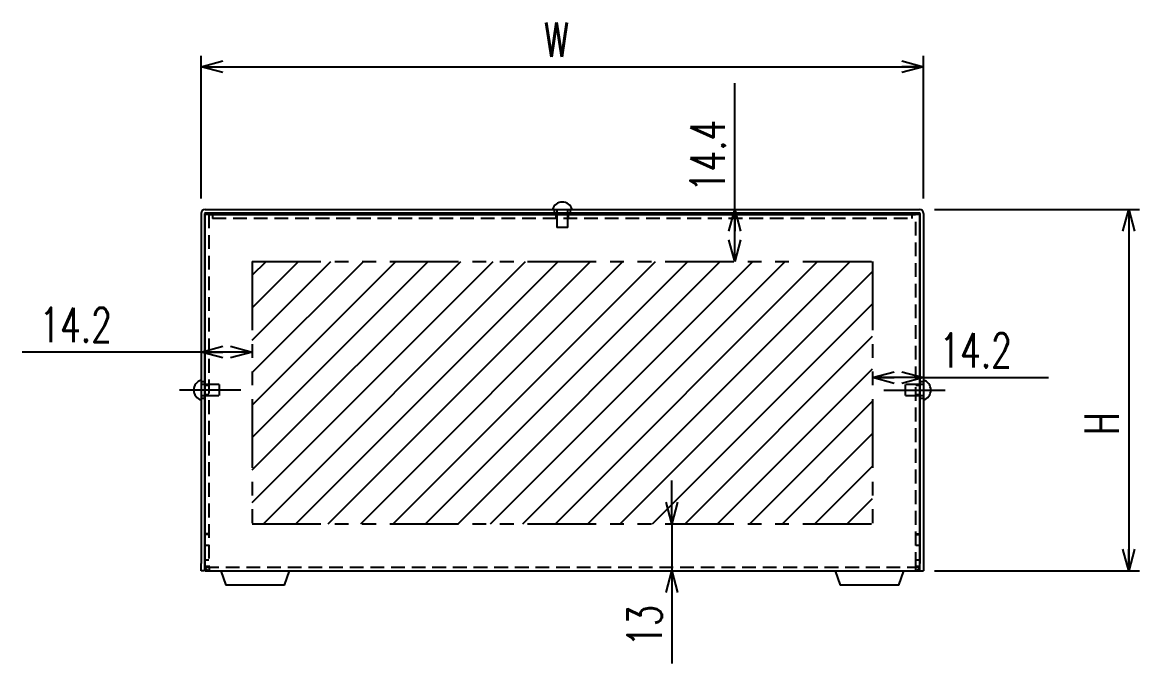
# Model space of a CAD drawing. Extents: x 95 to 340, y 40 to 279.
# Drawn here: x 94.6 to 197.7, y 130.9 to 190 of the extents above; entities that cross this region are included whole.
import ezdxf

# ---------------------------------------------------------------- set-up
doc = ezdxf.new("R2010")
doc.units = 0
for name, pattern in [('CENTERX2', [20.32, 12.7, -2.54, 2.54, -2.54]), ('HIDDEN', [1.905, 1.27, -0.635]), ('PHANTOM', [12.7, 6.35, -1.27, 1.27, -1.27, 1.27, -1.27])]:
    doc.linetypes.add(name, pattern=pattern)
doc.layers.get('0').update_dxf_attribs({"linetype": 'CONTINUOUS'})
doc.layers.add('記入事項', color=7, linetype='CONTINUOUS')
doc.styles.add('SLDTEXTSTYLE0', font='TXT', dxfattribs={"width": 0.7, "bigfont": 'bigfont'})
doc.dimstyles.get("Standard").update_dxf_attribs({"dimtxt": 2.5, "dimasz": 2.5, "dimexe": 1.25, "dimexo": 0.625, "dimtad": 1, "dimcen": 2.5, "dimazin": 3, "dimtfac": 1, "dimtmove": 0, "dimatfit": 3})

# ---------------------------------------------------------------- blocks, each defined once
blk = doc.blocks.new('*X21')
at = {"color": 0}
for p, q in [((115.81, 145.74), (138.04, 167.98)), ((115.81, 148.74), (135.05, 167.98)), ((115.81, 151.73), (132.06, 167.98)), ((115.81, 154.72), (129.06, 167.98)), ((115.81, 157.72), (126.07, 167.98)), ((115.81, 160.71), (123.08, 167.98)), ((115.81, 163.7), (120.08, 167.98)), ((115.81, 166.7), (117.09, 167.98)), ((116.84, 143.78), (141.04, 167.98)), ((119.83, 143.78), (144.03, 167.98)), ((122.82, 143.78), (147.02, 167.98)), ((125.82, 143.78), (150.02, 167.98)), ((128.81, 143.78), (153.01, 167.98)), ((131.8, 143.78), (156, 167.98)), ((134.8, 143.78), (159, 167.98)), ((137.79, 143.78), (161.99, 167.98)), ((140.78, 143.78), (164.98, 167.98)), ((143.78, 143.78), (167.98, 167.98)), ((146.77, 143.78), (170.97, 167.98)), ((149.76, 143.78), (173.04, 167.05)), ((152.76, 143.78), (173.04, 164.06)), ((155.75, 143.78), (173.04, 161.07)), ((158.75, 143.78), (173.04, 158.07)), ((161.74, 143.78), (173.04, 155.08)), ((164.73, 143.78), (173.04, 152.09)), ((167.73, 143.78), (173.04, 149.09)), ((170.72, 143.78), (173.04, 146.1))]:
    blk.add_line(p, q, dxfattribs=at)
blk = doc.blocks.new('_OPEN30')
at = {"color": 0, "linetype": 'BYBLOCK'}
for p, q in [((-1, 0.267949), (0, 0)), ((0, 0), (-1, -0.267949)), ((0, 0), (-1, 0))]:
    blk.add_line(p, q, dxfattribs=at)
blk = doc.blocks.new('*U22')
at = {"layer": '記入事項', "style": 'SLDTEXTSTYLE0', "width": 0.7}
blk.add_text('14.4', height=3.175, rotation=90, dxfattribs=at).set_placement((159.42, 174.37))
blk = doc.blocks.new('*D2')
at = {"layer": '記入事項'}
for p, q in [((160.33, 172.78), (160.33, 184.43)), ((160.33, 167.98), (160.33, 172.78))]:
    blk.add_line(p, q, dxfattribs=at)
blk.add_blockref('*U22', (0, 0))
at = {"layer": '記入事項', "xscale": 2, "yscale": 2}
for p, rotation in [((160.33, 172.78, 0.03), 90), ((160.33, 167.98, 0.03), 270)]:
    blk.add_blockref('_OPEN30', p, dxfattribs=dict(at, rotation=rotation))
blk = doc.blocks.new('*U23')
at = {"layer": '記入事項', "style": 'SLDTEXTSTYLE0', "width": 0.7}
blk.add_text('14.2', height=3.175, dxfattribs=at).set_placement((179.23, 158.18))
blk = doc.blocks.new('*D3')
at = {"layer": '記入事項'}
for q in [(173.04, 157.26), (189.28, 157.26)]:
    blk.add_line((177.76, 157.26), q, dxfattribs=at)
blk.add_blockref('*U23', (0, 0))
at = {"layer": '記入事項', "xscale": 2, "yscale": 2, "rotation": 180}
blk.add_blockref('_OPEN30', (173.04, 157.26, 0.03), dxfattribs=at)
at = {"layer": '記入事項', "xscale": 2, "yscale": 2}
blk.add_blockref('_OPEN30', (177.76, 157.26, 0.03), dxfattribs=at)
blk = doc.blocks.new('*U24')
at = {"layer": '記入事項', "style": 'SLDTEXTSTYLE0', "width": 0.7}
blk.add_text('14.2', height=3.175, dxfattribs=at).set_placement((96.19, 160.53))
blk = doc.blocks.new('*D4')
at = {"layer": '記入事項'}
for p, q in [((111.09, 159.61), (94.6, 159.61)), ((115.81, 159.61), (111.09, 159.61))]:
    blk.add_line(p, q, dxfattribs=at)
blk.add_blockref('*U24', (0, 0))
at = {"layer": '記入事項', "xscale": 2, "yscale": 2, "rotation": 180}
blk.add_blockref('_OPEN30', (111.09, 159.61, 0.03), dxfattribs=at)
at = {"layer": '記入事項', "xscale": 2, "yscale": 2}
blk.add_blockref('_OPEN30', (115.81, 159.61, 0.03), dxfattribs=at)
blk = doc.blocks.new('*U25')
at = {"layer": '記入事項', "style": 'SLDTEXTSTYLE0', "width": 0.7}
blk.add_text('13', height=3.175, rotation=90, dxfattribs=at).set_placement((153.61, 132.46))
blk = doc.blocks.new('*D5')
at = {"layer": '記入事項'}
for p, q in [((154.53, 143.78), (154.53, 147.78)), ((154.53, 143.78), (154.53, 139.44)), ((154.53, 139.44), (154.53, 130.88))]:
    blk.add_line(p, q, dxfattribs=at)
blk.add_blockref('*U25', (0, 0))
at = {"layer": '記入事項', "xscale": 2, "yscale": 2}
for p, rotation in [((154.53, 143.78, 0.03), 270), ((154.53, 139.44, 0.03), 90)]:
    blk.add_blockref('_OPEN30', p, dxfattribs=dict(at, rotation=rotation))
blk = doc.blocks.new('*U26')
at = {"layer": '記入事項', "color": 7, "style": 'SLDTEXTSTYLE0', "width": 0.7}
blk.add_text('W', height=3.17, dxfattribs=at).set_placement((142.75, 186.85))
blk = doc.blocks.new('*D6')
at = {"layer": '記入事項', "color": 7}
for p, q in [((111.09, 173.78), (111.09, 186.93)), ((177.76, 173.78), (177.76, 186.93)), ((111.09, 185.93), (177.76, 185.93))]:
    blk.add_line(p, q, dxfattribs=at)
blk.add_blockref('*U26', (0, 0))
at = {"layer": '記入事項', "color": 7, "xscale": 2, "yscale": 2, "rotation": 180}
blk.add_blockref('_OPEN30', (111.09, 185.93, 0.13), dxfattribs=at)
at = {"layer": '記入事項', "color": 7, "xscale": 2, "yscale": 2}
blk.add_blockref('_OPEN30', (177.76, 185.93, 0.13), dxfattribs=at)
blk = doc.blocks.new('*U27')
at = {"layer": '記入事項', "color": 7, "style": 'SLDTEXTSTYLE0', "width": 0.7}
blk.add_text('H', height=3.17, rotation=90, dxfattribs=at).set_placement((195.77, 151.97))
blk = doc.blocks.new('*D7')
at = {"layer": '記入事項', "color": 7}
for p, q in [((178.76, 172.78), (197.69, 172.78)), ((196.69, 172.78), (196.69, 139.44)), ((178.76, 139.44), (197.69, 139.44))]:
    blk.add_line(p, q, dxfattribs=at)
blk.add_blockref('*U27', (0, 0))
at = {"layer": '記入事項', "color": 7, "xscale": 2, "yscale": 2}
for p, rotation in [((196.69, 172.78, 0.13), 90), ((196.69, 139.44, 0.13), 270)]:
    blk.add_blockref('_OPEN30', p, dxfattribs=dict(at, rotation=rotation))

msp = doc.modelspace()

# ---------------------------------------------------------------- linework, layer by layer
at = {"color": 7, "linetype": 'CONTINUOUS'}
for p, q in [((111.091, 172.411), (111.091, 140.111)), ((111.425, 172.411), (111.425, 140.111)), ((111.458, 172.778), (177.391, 172.778)), ((111.458, 172.445), (177.391, 172.445)), ((111.475, 139.882), (111.475, 172.311)), ((111.841, 172.311), (111.475, 172.311)), ((111.841, 172.311), (112.141, 172.311)), ((112.141, 172.311), (112.141, 171.945)), ((112.141, 172.311), (176.708, 172.311)), ((143.925, 172.445), (143.925, 172.311)), ((144.925, 172.311), (144.925, 172.445)), ((176.708, 171.945), (176.708, 172.311)), ((176.708, 172.311), (177.008, 172.311)), ((177.375, 172.311), (177.008, 172.311)), ((177.375, 172.311), (177.375, 139.882)), ((177.425, 172.411), (177.425, 140.111)), ((177.758, 172.411), (177.758, 140.111)), ((111.475, 156.611), (111.425, 156.611)), ((177.425, 156.611), (177.375, 156.611)), ((111.425, 155.611), (111.475, 155.611)), ((177.375, 155.611), (177.425, 155.611)), ((111.091, 139.445), (111.091, 140.111)), ((111.425, 139.445), (111.091, 139.445)), ((111.425, 140.111), (111.425, 139.445)), ((111.475, 139.849), (111.475, 139.882)), ((111.475, 139.849), (111.475, 139.811)), ((111.741, 139.849), (111.475, 139.849)), ((111.475, 139.811), (111.475, 139.445)), ((111.475, 139.445), (177.375, 139.445)), ((111.841, 139.849), (111.741, 139.849)), ((112.925, 139.445), (113.384, 138.111)), ((118.799, 138.111), (119.258, 139.445)), ((169.591, 139.445), (170.05, 138.111)), ((175.466, 138.111), (175.925, 139.445)), ((177.008, 139.849), (177.108, 139.849)), ((177.108, 139.849), (177.375, 139.849)), ((177.375, 139.849), (177.375, 139.882)), ((177.375, 139.849), (177.375, 139.811)), ((177.375, 139.445), (177.375, 139.811)), ((177.425, 139.445), (177.425, 140.111)), ((177.425, 139.445), (177.758, 139.445)), ((177.758, 140.111), (177.758, 139.445)), ((118.799, 138.111), (113.384, 138.111)), ((175.466, 138.111), (170.05, 138.111))]:
    msp.add_line(p, q, dxfattribs=at)
at = {"color": 7, "linetype": 'HIDDEN'}
for p, q in [((111.808, 172.311), (111.808, 139.882)), ((143.675, 172.778), (143.675, 172.445)), ((143.841, 172.311), (143.841, 171.978)), ((143.925, 172.778), (143.925, 172.445)), ((143.925, 172.311), (143.925, 171.111)), ((144.925, 172.445), (144.925, 172.778)), ((144.925, 171.111), (144.925, 172.311)), ((145.008, 171.978), (145.008, 172.311)), ((145.175, 172.445), (145.175, 172.778)), ((177.041, 139.882), (177.041, 172.311)), ((112.141, 171.978), (176.708, 171.978)), ((144.925, 171.111), (143.925, 171.111)), ((111.425, 156.861), (111.091, 156.861)), ((177.758, 156.861), (177.425, 156.861)), ((111.425, 156.611), (111.091, 156.611)), ((112.758, 156.611), (111.475, 156.611)), ((111.808, 156.528), (111.475, 156.528)), ((111.475, 155.695), (111.808, 155.695)), ((112.758, 156.611), (112.758, 155.68)), ((112.758, 155.68), (112.758, 155.611)), ((176.091, 156.183), (176.091, 156.611)), ((177.375, 156.611), (176.091, 156.611)), ((176.091, 155.611), (176.091, 156.183)), ((177.375, 156.528), (177.041, 156.528)), ((177.041, 155.695), (177.375, 155.695)), ((177.758, 156.611), (177.425, 156.611)), ((111.091, 155.611), (111.425, 155.611)), ((111.091, 155.361), (111.425, 155.361)), ((111.475, 155.611), (112.758, 155.611)), ((176.091, 155.611), (177.375, 155.611)), ((177.425, 155.611), (177.758, 155.611)), ((177.425, 155.361), (177.758, 155.361)), ((111.808, 142.849), (111.475, 142.849)), ((111.808, 142.778), (111.475, 142.778)), ((177.041, 142.849), (177.375, 142.849)), ((177.041, 142.778), (177.375, 142.778)), ((111.808, 141.778), (111.475, 141.778)), ((177.375, 141.778), (177.041, 141.778)), ((111.475, 140.445), (111.808, 140.445)), ((177.041, 140.445), (177.375, 140.445)), ((111.475, 139.778), (177.375, 139.778)), ((111.808, 139.882), (111.808, 139.811)), ((111.841, 139.778), (111.841, 139.445)), ((177.008, 139.778), (177.008, 139.445)), ((177.041, 139.811), (177.041, 139.882))]:
    msp.add_line(p, q, dxfattribs=at)
at = {"color": 7}
for points in [[(111.475, 139.882, 0), (111.475, 139.882, 0), (111.475, 139.882, 0), (111.476, 139.882, 0), (111.476, 139.881, 0), (111.476, 139.881, 0), (111.476, 139.881, 0), (111.477, 139.881, 0), (111.477, 139.881, 0), (111.477, 139.881, 0), (111.478, 139.881, 0), (111.478, 139.88, 0), (111.478, 139.88, 0), (111.479, 139.88, 0), (111.479, 139.88, 0), (111.479, 139.88, 0), (111.48, 139.88, 0), (111.48, 139.879, 0), (111.48, 139.879, 0), (111.481, 139.879, 0), (111.481, 139.879, 0), (111.482, 139.879, 0), (111.482, 139.879, 0), (111.482, 139.879, 0), (111.483, 139.878, 0), (111.483, 139.878, 0), (111.484, 139.878, 0), (111.484, 139.878, 0), (111.484, 139.878, 0), (111.485, 139.878, 0), (111.485, 139.878, 0), (111.486, 139.877, 0), (111.486, 139.877, 0), (111.487, 139.877, 0), (111.487, 139.877, 0), (111.488, 139.877, 0), (111.488, 139.877, 0), (111.489, 139.876, 0), (111.49, 139.876, 0), (111.49, 139.876, 0), (111.491, 139.876, 0), (111.491, 139.876, 0), (111.492, 139.876, 0), (111.493, 139.876, 0), (111.493, 139.875, 0), (111.494, 139.875, 0), (111.495, 139.875, 0), (111.495, 139.875, 0), (111.496, 139.875, 0), (111.497, 139.875, 0), (111.498, 139.875, 0), (111.499, 139.874, 0), (111.499, 139.874, 0), (111.5, 139.874, 0), (111.501, 139.874, 0), (111.502, 139.874, 0), (111.503, 139.874, 0), (111.504, 139.873, 0), (111.505, 139.873, 0), (111.506, 139.873, 0), (111.507, 139.873, 0), (111.508, 139.873, 0), (111.509, 139.873, 0), (111.51, 139.873, 0), (111.511, 139.872, 0), (111.512, 139.872, 0), (111.513, 139.872, 0), (111.514, 139.872, 0), (111.515, 139.872, 0), (111.516, 139.872, 0), (111.518, 139.872, 0), (111.519, 139.871, 0), (111.52, 139.871, 0), (111.521, 139.871, 0), (111.523, 139.871, 0), (111.524, 139.871, 0), (111.525, 139.871, 0), (111.527, 139.87, 0), (111.528, 139.87, 0), (111.529, 139.87, 0), (111.531, 139.87, 0), (111.532, 139.87, 0), (111.533, 139.87, 0), (111.535, 139.87, 0), (111.536, 139.869, 0), (111.538, 139.869, 0), (111.539, 139.869, 0), (111.541, 139.869, 0), (111.542, 139.869, 0), (111.544, 139.869, 0), (111.545, 139.869, 0), (111.547, 139.868, 0), (111.549, 139.868, 0), (111.55, 139.868, 0), (111.552, 139.868, 0), (111.553, 139.868, 0), (111.555, 139.868, 0), (111.557, 139.868, 0), (111.558, 139.867, 0), (111.56, 139.867, 0), (111.562, 139.867, 0), (111.563, 139.867, 0), (111.565, 139.867, 0), (111.567, 139.867, 0), (111.569, 139.866, 0), (111.57, 139.866, 0), (111.572, 139.866, 0), (111.574, 139.866, 0), (111.576, 139.866, 0), (111.577, 139.866, 0), (111.579, 139.866, 0), (111.581, 139.865, 0), (111.583, 139.865, 0), (111.585, 139.865, 0), (111.587, 139.865, 0), (111.589, 139.865, 0), (111.591, 139.865, 0), (111.592, 139.865, 0), (111.594, 139.864, 0), (111.596, 139.864, 0), (111.598, 139.864, 0), (111.6, 139.864, 0), (111.602, 139.864, 0), (111.604, 139.864, 0), (111.606, 139.863, 0), (111.608, 139.863, 0), (111.61, 139.863, 0), (111.612, 139.863, 0), (111.614, 139.863, 0), (111.616, 139.863, 0), (111.618, 139.863, 0), (111.62, 139.862, 0), (111.622, 139.862, 0), (111.624, 139.862, 0), (111.626, 139.862, 0), (111.629, 139.862, 0), (111.631, 139.862, 0), (111.633, 139.862, 0), (111.635, 139.861, 0), (111.637, 139.861, 0), (111.639, 139.861, 0), (111.641, 139.861, 0), (111.644, 139.861, 0), (111.646, 139.861, 0), (111.648, 139.86, 0), (111.65, 139.86, 0), (111.652, 139.86, 0), (111.654, 139.86, 0), (111.657, 139.86, 0), (111.659, 139.86, 0), (111.661, 139.86, 0), (111.663, 139.859, 0), (111.666, 139.859, 0), (111.668, 139.859, 0), (111.67, 139.859, 0), (111.672, 139.859, 0), (111.675, 139.859, 0), (111.677, 139.859, 0), (111.679, 139.858, 0), (111.682, 139.858, 0), (111.684, 139.858, 0), (111.686, 139.858, 0), (111.689, 139.858, 0), (111.691, 139.858, 0), (111.693, 139.857, 0), (111.696, 139.857, 0), (111.698, 139.857, 0), (111.7, 139.857, 0), (111.703, 139.857, 0), (111.705, 139.857, 0), (111.708, 139.857, 0), (111.71, 139.856, 0), (111.712, 139.856, 0), (111.715, 139.856, 0), (111.717, 139.856, 0), (111.72, 139.856, 0), (111.722, 139.856, 0), (111.725, 139.856, 0), (111.727, 139.855, 0), (111.729, 139.855, 0), (111.732, 139.855, 0), (111.734, 139.855, 0), (111.737, 139.855, 0), (111.739, 139.855, 0), (111.742, 139.854, 0), (111.744, 139.854, 0), (111.747, 139.854, 0), (111.749, 139.854, 0), (111.752, 139.854, 0), (111.754, 139.854, 0), (111.757, 139.854, 0), (111.759, 139.853, 0), (111.762, 139.853, 0), (111.764, 139.853, 0), (111.767, 139.853, 0), (111.769, 139.853, 0), (111.772, 139.853, 0), (111.775, 139.853, 0), (111.777, 139.852, 0), (111.78, 139.852, 0), (111.782, 139.852, 0), (111.785, 139.852, 0), (111.787, 139.852, 0), (111.79, 139.852, 0), (111.792, 139.852, 0), (111.795, 139.851, 0), (111.798, 139.851, 0), (111.8, 139.851, 0), (111.803, 139.851, 0), (111.805, 139.851, 0), (111.808, 139.851, 0), (111.81, 139.85, 0), (111.813, 139.85, 0), (111.816, 139.85, 0), (111.818, 139.85, 0), (111.821, 139.85, 0), (111.823, 139.85, 0), (111.826, 139.85, 0), (111.828, 139.849, 0), (111.831, 139.849, 0), (111.834, 139.849, 0), (111.836, 139.849, 0), (111.839, 139.849, 0), (111.841, 139.849, 0)], [(111.841, 139.445, 0), (111.839, 139.445, 0), (111.836, 139.445, 0), (111.834, 139.446, 0), (111.831, 139.446, 0), (111.828, 139.446, 0), (111.826, 139.446, 0), (111.823, 139.447, 0), (111.821, 139.447, 0), (111.818, 139.447, 0), (111.816, 139.448, 0), (111.813, 139.448, 0), (111.81, 139.448, 0), (111.808, 139.449, 0), (111.805, 139.449, 0), (111.803, 139.449, 0), (111.8, 139.45, 0), (111.798, 139.45, 0), (111.795, 139.45, 0), (111.792, 139.451, 0), (111.79, 139.451, 0), (111.787, 139.451, 0), (111.785, 139.452, 0), (111.782, 139.452, 0), (111.78, 139.453, 0), (111.777, 139.453, 0), (111.775, 139.453, 0), (111.772, 139.454, 0), (111.769, 139.454, 0), (111.767, 139.455, 0), (111.764, 139.455, 0), (111.762, 139.456, 0), (111.759, 139.456, 0), (111.757, 139.457, 0), (111.754, 139.457, 0), (111.752, 139.458, 0), (111.749, 139.458, 0), (111.747, 139.459, 0), (111.744, 139.459, 0), (111.742, 139.46, 0), (111.739, 139.461, 0), (111.737, 139.461, 0), (111.734, 139.462, 0), (111.732, 139.463, 0), (111.729, 139.463, 0), (111.727, 139.464, 0), (111.725, 139.465, 0), (111.722, 139.465, 0), (111.72, 139.466, 0), (111.717, 139.467, 0), (111.715, 139.468, 0), (111.712, 139.468, 0), (111.71, 139.469, 0), (111.708, 139.47, 0), (111.705, 139.471, 0), (111.703, 139.472, 0), (111.7, 139.473, 0), (111.698, 139.474, 0), (111.696, 139.475, 0), (111.693, 139.476, 0), (111.691, 139.477, 0), (111.689, 139.478, 0), (111.686, 139.479, 0), (111.684, 139.48, 0), (111.682, 139.481, 0), (111.679, 139.482, 0), (111.677, 139.483, 0), (111.675, 139.484, 0), (111.672, 139.485, 0), (111.67, 139.486, 0), (111.668, 139.488, 0), (111.666, 139.489, 0), (111.663, 139.49, 0), (111.661, 139.491, 0), (111.659, 139.493, 0), (111.657, 139.494, 0), (111.654, 139.495, 0), (111.652, 139.497, 0), (111.65, 139.498, 0), (111.648, 139.499, 0), (111.646, 139.501, 0), (111.644, 139.502, 0), (111.641, 139.503, 0), (111.639, 139.505, 0), (111.637, 139.506, 0), (111.635, 139.508, 0), (111.633, 139.509, 0), (111.631, 139.511, 0), (111.629, 139.512, 0), (111.626, 139.514, 0), (111.624, 139.515, 0), (111.622, 139.517, 0), (111.62, 139.518, 0), (111.618, 139.52, 0), (111.616, 139.522, 0), (111.614, 139.523, 0), (111.612, 139.525, 0), (111.61, 139.527, 0), (111.608, 139.528, 0), (111.606, 139.53, 0), (111.604, 139.532, 0), (111.602, 139.533, 0), (111.6, 139.535, 0), (111.598, 139.537, 0), (111.596, 139.539, 0), (111.594, 139.54, 0), (111.592, 139.542, 0), (111.591, 139.544, 0), (111.589, 139.546, 0), (111.587, 139.547, 0), (111.585, 139.549, 0), (111.583, 139.551, 0), (111.581, 139.553, 0), (111.579, 139.555, 0), (111.577, 139.557, 0), (111.576, 139.559, 0), (111.574, 139.56, 0), (111.572, 139.562, 0), (111.57, 139.564, 0), (111.569, 139.566, 0), (111.567, 139.568, 0), (111.565, 139.57, 0), (111.563, 139.572, 0), (111.562, 139.574, 0), (111.56, 139.576, 0), (111.558, 139.578, 0), (111.557, 139.58, 0), (111.555, 139.582, 0), (111.553, 139.584, 0), (111.552, 139.586, 0), (111.55, 139.588, 0), (111.549, 139.59, 0), (111.547, 139.592, 0), (111.545, 139.594, 0), (111.544, 139.596, 0), (111.542, 139.599, 0), (111.541, 139.601, 0), (111.539, 139.603, 0), (111.538, 139.605, 0), (111.536, 139.607, 0), (111.535, 139.609, 0), (111.533, 139.611, 0), (111.532, 139.613, 0), (111.531, 139.616, 0), (111.529, 139.618, 0), (111.528, 139.62, 0), (111.527, 139.622, 0), (111.525, 139.624, 0), (111.524, 139.627, 0), (111.523, 139.629, 0), (111.521, 139.631, 0), (111.52, 139.633, 0), (111.519, 139.636, 0), (111.518, 139.638, 0), (111.516, 139.64, 0), (111.515, 139.642, 0), (111.514, 139.645, 0), (111.513, 139.647, 0), (111.512, 139.649, 0), (111.511, 139.652, 0), (111.51, 139.654, 0), (111.509, 139.656, 0), (111.508, 139.659, 0), (111.507, 139.661, 0), (111.506, 139.663, 0), (111.505, 139.666, 0), (111.504, 139.668, 0), (111.503, 139.67, 0), (111.502, 139.673, 0), (111.501, 139.675, 0), (111.5, 139.678, 0), (111.499, 139.68, 0), (111.499, 139.682, 0), (111.498, 139.685, 0), (111.497, 139.687, 0), (111.496, 139.69, 0), (111.495, 139.692, 0), (111.495, 139.695, 0), (111.494, 139.697, 0), (111.493, 139.699, 0), (111.493, 139.702, 0), (111.492, 139.704, 0), (111.491, 139.707, 0), (111.491, 139.709, 0), (111.49, 139.712, 0), (111.49, 139.714, 0), (111.489, 139.717, 0), (111.488, 139.719, 0), (111.488, 139.722, 0), (111.487, 139.724, 0), (111.487, 139.727, 0), (111.486, 139.729, 0), (111.486, 139.732, 0), (111.485, 139.734, 0), (111.485, 139.737, 0), (111.484, 139.739, 0), (111.484, 139.742, 0), (111.484, 139.744, 0), (111.483, 139.747, 0), (111.483, 139.75, 0), (111.482, 139.752, 0), (111.482, 139.755, 0), (111.482, 139.757, 0), (111.481, 139.76, 0), (111.481, 139.762, 0), (111.48, 139.765, 0), (111.48, 139.767, 0), (111.48, 139.77, 0), (111.479, 139.773, 0), (111.479, 139.775, 0), (111.479, 139.778, 0), (111.478, 139.78, 0), (111.478, 139.783, 0), (111.478, 139.785, 0), (111.477, 139.788, 0), (111.477, 139.791, 0), (111.477, 139.793, 0), (111.476, 139.796, 0), (111.476, 139.798, 0), (111.476, 139.801, 0), (111.476, 139.804, 0), (111.475, 139.806, 0), (111.475, 139.809, 0), (111.475, 139.811, 0)], [(111.841, 139.778, 0), (111.841, 139.778, 0), (111.841, 139.778, 0), (111.841, 139.778, 0), (111.84, 139.778, 0), (111.84, 139.778, 0), (111.84, 139.778, 0), (111.84, 139.778, 0), (111.839, 139.778, 0), (111.839, 139.778, 0), (111.839, 139.778, 0), (111.839, 139.778, 0), (111.839, 139.778, 0), (111.838, 139.778, 0), (111.838, 139.778, 0), (111.838, 139.778, 0), (111.838, 139.778, 0), (111.837, 139.778, 0), (111.837, 139.778, 0), (111.837, 139.779, 0), (111.837, 139.779, 0), (111.836, 139.779, 0), (111.836, 139.779, 0), (111.836, 139.779, 0), (111.836, 139.779, 0), (111.836, 139.779, 0), (111.835, 139.779, 0), (111.835, 139.779, 0), (111.835, 139.779, 0), (111.835, 139.779, 0), (111.834, 139.779, 0), (111.834, 139.779, 0), (111.834, 139.779, 0), (111.834, 139.779, 0), (111.833, 139.779, 0), (111.833, 139.779, 0), (111.833, 139.779, 0), (111.833, 139.779, 0), (111.833, 139.779, 0), (111.832, 139.779, 0), (111.832, 139.779, 0), (111.832, 139.779, 0), (111.832, 139.78, 0), (111.831, 139.78, 0), (111.831, 139.78, 0), (111.831, 139.78, 0), (111.831, 139.78, 0), (111.831, 139.78, 0), (111.83, 139.78, 0), (111.83, 139.78, 0), (111.83, 139.78, 0), (111.83, 139.78, 0), (111.829, 139.78, 0), (111.829, 139.78, 0), (111.829, 139.78, 0), (111.829, 139.78, 0), (111.829, 139.781, 0), (111.828, 139.781, 0), (111.828, 139.781, 0), (111.828, 139.781, 0), (111.828, 139.781, 0), (111.827, 139.781, 0), (111.827, 139.781, 0), (111.827, 139.781, 0), (111.827, 139.781, 0), (111.827, 139.781, 0), (111.826, 139.781, 0), (111.826, 139.782, 0), (111.826, 139.782, 0), (111.826, 139.782, 0), (111.826, 139.782, 0), (111.825, 139.782, 0), (111.825, 139.782, 0), (111.825, 139.782, 0), (111.825, 139.782, 0), (111.825, 139.782, 0), (111.824, 139.783, 0), (111.824, 139.783, 0), (111.824, 139.783, 0), (111.824, 139.783, 0), (111.824, 139.783, 0), (111.823, 139.783, 0), (111.823, 139.783, 0), (111.823, 139.783, 0), (111.823, 139.784, 0), (111.823, 139.784, 0), (111.822, 139.784, 0), (111.822, 139.784, 0), (111.822, 139.784, 0), (111.822, 139.784, 0), (111.822, 139.784, 0), (111.821, 139.785, 0), (111.821, 139.785, 0), (111.821, 139.785, 0), (111.821, 139.785, 0), (111.821, 139.785, 0), (111.821, 139.785, 0), (111.82, 139.785, 0), (111.82, 139.786, 0), (111.82, 139.786, 0), (111.82, 139.786, 0), (111.82, 139.786, 0), (111.819, 139.786, 0), (111.819, 139.786, 0), (111.819, 139.786, 0), (111.819, 139.787, 0), (111.819, 139.787, 0), (111.819, 139.787, 0), (111.818, 139.787, 0), (111.818, 139.787, 0), (111.818, 139.787, 0), (111.818, 139.788, 0), (111.818, 139.788, 0), (111.818, 139.788, 0), (111.817, 139.788, 0), (111.817, 139.788, 0), (111.817, 139.788, 0), (111.817, 139.789, 0), (111.817, 139.789, 0), (111.817, 139.789, 0), (111.816, 139.789, 0), (111.816, 139.789, 0), (111.816, 139.79, 0), (111.816, 139.79, 0), (111.816, 139.79, 0), (111.816, 139.79, 0), (111.815, 139.79, 0), (111.815, 139.79, 0), (111.815, 139.791, 0), (111.815, 139.791, 0), (111.815, 139.791, 0), (111.815, 139.791, 0), (111.815, 139.791, 0), (111.814, 139.792, 0), (111.814, 139.792, 0), (111.814, 139.792, 0), (111.814, 139.792, 0), (111.814, 139.792, 0), (111.814, 139.793, 0), (111.814, 139.793, 0), (111.813, 139.793, 0), (111.813, 139.793, 0), (111.813, 139.793, 0), (111.813, 139.794, 0), (111.813, 139.794, 0), (111.813, 139.794, 0), (111.813, 139.794, 0), (111.813, 139.794, 0), (111.812, 139.795, 0), (111.812, 139.795, 0), (111.812, 139.795, 0), (111.812, 139.795, 0), (111.812, 139.795, 0), (111.812, 139.796, 0), (111.812, 139.796, 0), (111.812, 139.796, 0), (111.812, 139.796, 0), (111.812, 139.796, 0), (111.811, 139.797, 0), (111.811, 139.797, 0), (111.811, 139.797, 0), (111.811, 139.797, 0), (111.811, 139.797, 0), (111.811, 139.798, 0), (111.811, 139.798, 0), (111.811, 139.798, 0), (111.811, 139.798, 0), (111.811, 139.798, 0), (111.81, 139.799, 0), (111.81, 139.799, 0), (111.81, 139.799, 0), (111.81, 139.799, 0), (111.81, 139.8, 0), (111.81, 139.8, 0), (111.81, 139.8, 0), (111.81, 139.8, 0), (111.81, 139.8, 0), (111.81, 139.801, 0), (111.81, 139.801, 0), (111.81, 139.801, 0), (111.81, 139.801, 0), (111.81, 139.802, 0), (111.81, 139.802, 0), (111.809, 139.802, 0), (111.809, 139.802, 0), (111.809, 139.802, 0), (111.809, 139.803, 0), (111.809, 139.803, 0), (111.809, 139.803, 0), (111.809, 139.803, 0), (111.809, 139.804, 0), (111.809, 139.804, 0), (111.809, 139.804, 0), (111.809, 139.804, 0), (111.809, 139.805, 0), (111.809, 139.805, 0), (111.809, 139.805, 0), (111.809, 139.805, 0), (111.809, 139.805, 0), (111.809, 139.806, 0), (111.809, 139.806, 0), (111.809, 139.806, 0), (111.809, 139.806, 0), (111.809, 139.807, 0), (111.809, 139.807, 0), (111.809, 139.807, 0), (111.809, 139.807, 0), (111.808, 139.808, 0), (111.808, 139.808, 0), (111.808, 139.808, 0), (111.808, 139.808, 0), (111.808, 139.808, 0), (111.808, 139.809, 0), (111.808, 139.809, 0), (111.808, 139.809, 0), (111.808, 139.809, 0), (111.808, 139.81, 0), (111.808, 139.81, 0), (111.808, 139.81, 0), (111.808, 139.81, 0), (111.808, 139.811, 0), (111.808, 139.811, 0), (111.808, 139.811, 0), (111.808, 139.811, 0)], [(177.008, 139.849, 0), (177.011, 139.849, 0), (177.013, 139.849, 0), (177.016, 139.849, 0), (177.018, 139.849, 0), (177.021, 139.849, 0), (177.024, 139.85, 0), (177.026, 139.85, 0), (177.029, 139.85, 0), (177.031, 139.85, 0), (177.034, 139.85, 0), (177.036, 139.85, 0), (177.039, 139.85, 0), (177.042, 139.851, 0), (177.044, 139.851, 0), (177.047, 139.851, 0), (177.049, 139.851, 0), (177.052, 139.851, 0), (177.054, 139.851, 0), (177.057, 139.852, 0), (177.06, 139.852, 0), (177.062, 139.852, 0), (177.065, 139.852, 0), (177.067, 139.852, 0), (177.07, 139.852, 0), (177.072, 139.852, 0), (177.075, 139.853, 0), (177.077, 139.853, 0), (177.08, 139.853, 0), (177.082, 139.853, 0), (177.085, 139.853, 0), (177.088, 139.853, 0), (177.09, 139.853, 0), (177.093, 139.854, 0), (177.095, 139.854, 0), (177.098, 139.854, 0), (177.1, 139.854, 0), (177.103, 139.854, 0), (177.105, 139.854, 0), (177.108, 139.854, 0), (177.11, 139.855, 0), (177.113, 139.855, 0), (177.115, 139.855, 0), (177.117, 139.855, 0), (177.12, 139.855, 0), (177.122, 139.855, 0), (177.125, 139.856, 0), (177.127, 139.856, 0), (177.13, 139.856, 0), (177.132, 139.856, 0), (177.135, 139.856, 0), (177.137, 139.856, 0), (177.139, 139.856, 0), (177.142, 139.857, 0), (177.144, 139.857, 0), (177.147, 139.857, 0), (177.149, 139.857, 0), (177.151, 139.857, 0), (177.154, 139.857, 0), (177.156, 139.857, 0), (177.158, 139.858, 0), (177.161, 139.858, 0), (177.163, 139.858, 0), (177.165, 139.858, 0), (177.168, 139.858, 0), (177.17, 139.858, 0), (177.172, 139.859, 0), (177.175, 139.859, 0), (177.177, 139.859, 0), (177.179, 139.859, 0), (177.181, 139.859, 0), (177.184, 139.859, 0), (177.186, 139.859, 0), (177.188, 139.86, 0), (177.19, 139.86, 0), (177.193, 139.86, 0), (177.195, 139.86, 0), (177.197, 139.86, 0), (177.199, 139.86, 0), (177.202, 139.86, 0), (177.204, 139.861, 0), (177.206, 139.861, 0), (177.208, 139.861, 0), (177.21, 139.861, 0), (177.212, 139.861, 0), (177.214, 139.861, 0), (177.217, 139.862, 0), (177.219, 139.862, 0), (177.221, 139.862, 0), (177.223, 139.862, 0), (177.225, 139.862, 0), (177.227, 139.862, 0), (177.229, 139.862, 0), (177.231, 139.863, 0), (177.233, 139.863, 0), (177.235, 139.863, 0), (177.237, 139.863, 0), (177.239, 139.863, 0), (177.241, 139.863, 0), (177.243, 139.863, 0), (177.245, 139.864, 0), (177.247, 139.864, 0), (177.249, 139.864, 0), (177.251, 139.864, 0), (177.253, 139.864, 0), (177.255, 139.864, 0), (177.257, 139.865, 0), (177.259, 139.865, 0), (177.261, 139.865, 0), (177.263, 139.865, 0), (177.265, 139.865, 0), (177.266, 139.865, 0), (177.268, 139.865, 0), (177.27, 139.866, 0), (177.272, 139.866, 0), (177.274, 139.866, 0), (177.275, 139.866, 0), (177.277, 139.866, 0), (177.279, 139.866, 0), (177.281, 139.866, 0), (177.283, 139.867, 0), (177.284, 139.867, 0), (177.286, 139.867, 0), (177.288, 139.867, 0), (177.289, 139.867, 0), (177.291, 139.867, 0), (177.293, 139.868, 0), (177.294, 139.868, 0), (177.296, 139.868, 0), (177.298, 139.868, 0), (177.299, 139.868, 0), (177.301, 139.868, 0), (177.302, 139.868, 0), (177.304, 139.869, 0), (177.306, 139.869, 0), (177.307, 139.869, 0), (177.309, 139.869, 0), (177.31, 139.869, 0), (177.312, 139.869, 0), (177.313, 139.869, 0), (177.314, 139.87, 0), (177.316, 139.87, 0), (177.317, 139.87, 0), (177.319, 139.87, 0), (177.32, 139.87, 0), (177.321, 139.87, 0), (177.323, 139.87, 0), (177.324, 139.871, 0), (177.325, 139.871, 0), (177.327, 139.871, 0), (177.328, 139.871, 0), (177.329, 139.871, 0), (177.33, 139.871, 0), (177.332, 139.872, 0), (177.333, 139.872, 0), (177.334, 139.872, 0), (177.335, 139.872, 0), (177.336, 139.872, 0), (177.337, 139.872, 0), (177.339, 139.872, 0), (177.34, 139.873, 0), (177.341, 139.873, 0), (177.342, 139.873, 0), (177.343, 139.873, 0), (177.344, 139.873, 0), (177.345, 139.873, 0), (177.346, 139.873, 0), (177.347, 139.874, 0), (177.347, 139.874, 0), (177.348, 139.874, 0), (177.349, 139.874, 0), (177.35, 139.874, 0), (177.351, 139.874, 0), (177.352, 139.875, 0), (177.352, 139.875, 0), (177.353, 139.875, 0), (177.354, 139.875, 0), (177.355, 139.875, 0), (177.355, 139.875, 0), (177.356, 139.875, 0), (177.357, 139.876, 0), (177.357, 139.876, 0), (177.358, 139.876, 0), (177.359, 139.876, 0), (177.359, 139.876, 0), (177.36, 139.876, 0), (177.36, 139.876, 0), (177.361, 139.877, 0), (177.361, 139.877, 0), (177.362, 139.877, 0), (177.363, 139.877, 0), (177.363, 139.877, 0), (177.364, 139.877, 0), (177.364, 139.878, 0), (177.364, 139.878, 0), (177.365, 139.878, 0), (177.365, 139.878, 0), (177.366, 139.878, 0), (177.366, 139.878, 0), (177.367, 139.878, 0), (177.367, 139.879, 0), (177.367, 139.879, 0), (177.368, 139.879, 0), (177.368, 139.879, 0), (177.369, 139.879, 0), (177.369, 139.879, 0), (177.369, 139.879, 0), (177.37, 139.88, 0), (177.37, 139.88, 0), (177.37, 139.88, 0), (177.371, 139.88, 0), (177.371, 139.88, 0), (177.371, 139.88, 0), (177.372, 139.881, 0), (177.372, 139.881, 0), (177.372, 139.881, 0), (177.373, 139.881, 0), (177.373, 139.881, 0), (177.373, 139.881, 0), (177.373, 139.881, 0), (177.374, 139.882, 0), (177.374, 139.882, 0), (177.374, 139.882, 0), (177.375, 139.882, 0)], [(177.375, 139.811, 0), (177.374, 139.809, 0), (177.374, 139.806, 0), (177.374, 139.804, 0), (177.373, 139.801, 0), (177.373, 139.798, 0), (177.373, 139.796, 0), (177.373, 139.793, 0), (177.372, 139.791, 0), (177.372, 139.788, 0), (177.372, 139.785, 0), (177.371, 139.783, 0), (177.371, 139.78, 0), (177.371, 139.778, 0), (177.37, 139.775, 0), (177.37, 139.773, 0), (177.37, 139.77, 0), (177.369, 139.767, 0), (177.369, 139.765, 0), (177.369, 139.762, 0), (177.368, 139.76, 0), (177.368, 139.757, 0), (177.367, 139.755, 0), (177.367, 139.752, 0), (177.367, 139.75, 0), (177.366, 139.747, 0), (177.366, 139.744, 0), (177.365, 139.742, 0), (177.365, 139.739, 0), (177.364, 139.737, 0), (177.364, 139.734, 0), (177.364, 139.732, 0), (177.363, 139.729, 0), (177.363, 139.727, 0), (177.362, 139.724, 0), (177.361, 139.722, 0), (177.361, 139.719, 0), (177.36, 139.717, 0), (177.36, 139.714, 0), (177.359, 139.712, 0), (177.359, 139.709, 0), (177.358, 139.707, 0), (177.357, 139.704, 0), (177.357, 139.702, 0), (177.356, 139.699, 0), (177.355, 139.697, 0), (177.355, 139.695, 0), (177.354, 139.692, 0), (177.353, 139.69, 0), (177.352, 139.687, 0), (177.352, 139.685, 0), (177.351, 139.682, 0), (177.35, 139.68, 0), (177.349, 139.678, 0), (177.348, 139.675, 0), (177.347, 139.673, 0), (177.347, 139.67, 0), (177.346, 139.668, 0), (177.345, 139.666, 0), (177.344, 139.663, 0), (177.343, 139.661, 0), (177.342, 139.659, 0), (177.341, 139.656, 0), (177.34, 139.654, 0), (177.339, 139.652, 0), (177.337, 139.649, 0), (177.336, 139.647, 0), (177.335, 139.645, 0), (177.334, 139.642, 0), (177.333, 139.64, 0), (177.332, 139.638, 0), (177.33, 139.636, 0), (177.329, 139.633, 0), (177.328, 139.631, 0), (177.327, 139.629, 0), (177.325, 139.627, 0), (177.324, 139.624, 0), (177.323, 139.622, 0), (177.321, 139.62, 0), (177.32, 139.618, 0), (177.319, 139.616, 0), (177.317, 139.613, 0), (177.316, 139.611, 0), (177.314, 139.609, 0), (177.313, 139.607, 0), (177.312, 139.605, 0), (177.31, 139.603, 0), (177.309, 139.601, 0), (177.307, 139.599, 0), (177.306, 139.596, 0), (177.304, 139.594, 0), (177.302, 139.592, 0), (177.301, 139.59, 0), (177.299, 139.588, 0), (177.298, 139.586, 0), (177.296, 139.584, 0), (177.294, 139.582, 0), (177.293, 139.58, 0), (177.291, 139.578, 0), (177.289, 139.576, 0), (177.288, 139.574, 0), (177.286, 139.572, 0), (177.284, 139.57, 0), (177.283, 139.568, 0), (177.281, 139.566, 0), (177.279, 139.564, 0), (177.277, 139.562, 0), (177.275, 139.56, 0), (177.274, 139.559, 0), (177.272, 139.557, 0), (177.27, 139.555, 0), (177.268, 139.553, 0), (177.266, 139.551, 0), (177.265, 139.549, 0), (177.263, 139.547, 0), (177.261, 139.546, 0), (177.259, 139.544, 0), (177.257, 139.542, 0), (177.255, 139.54, 0), (177.253, 139.539, 0), (177.251, 139.537, 0), (177.249, 139.535, 0), (177.247, 139.533, 0), (177.245, 139.532, 0), (177.243, 139.53, 0), (177.241, 139.528, 0), (177.239, 139.527, 0), (177.237, 139.525, 0), (177.235, 139.523, 0), (177.233, 139.522, 0), (177.231, 139.52, 0), (177.229, 139.518, 0), (177.227, 139.517, 0), (177.225, 139.515, 0), (177.223, 139.514, 0), (177.221, 139.512, 0), (177.219, 139.511, 0), (177.217, 139.509, 0), (177.214, 139.508, 0), (177.212, 139.506, 0), (177.21, 139.505, 0), (177.208, 139.503, 0), (177.206, 139.502, 0), (177.204, 139.501, 0), (177.202, 139.499, 0), (177.199, 139.498, 0), (177.197, 139.497, 0), (177.195, 139.495, 0), (177.193, 139.494, 0), (177.19, 139.493, 0), (177.188, 139.491, 0), (177.186, 139.49, 0), (177.184, 139.489, 0), (177.181, 139.488, 0), (177.179, 139.486, 0), (177.177, 139.485, 0), (177.175, 139.484, 0), (177.172, 139.483, 0), (177.17, 139.482, 0), (177.168, 139.481, 0), (177.165, 139.48, 0), (177.163, 139.479, 0), (177.161, 139.478, 0), (177.158, 139.477, 0), (177.156, 139.476, 0), (177.154, 139.475, 0), (177.151, 139.474, 0), (177.149, 139.473, 0), (177.147, 139.472, 0), (177.144, 139.471, 0), (177.142, 139.47, 0), (177.139, 139.469, 0), (177.137, 139.468, 0), (177.135, 139.468, 0), (177.132, 139.467, 0), (177.13, 139.466, 0), (177.127, 139.465, 0), (177.125, 139.465, 0), (177.122, 139.464, 0), (177.12, 139.463, 0), (177.117, 139.463, 0), (177.115, 139.462, 0), (177.113, 139.461, 0), (177.11, 139.461, 0), (177.108, 139.46, 0), (177.105, 139.459, 0), (177.103, 139.459, 0), (177.1, 139.458, 0), (177.098, 139.458, 0), (177.095, 139.457, 0), (177.093, 139.457, 0), (177.09, 139.456, 0), (177.088, 139.456, 0), (177.085, 139.455, 0), (177.082, 139.455, 0), (177.08, 139.454, 0), (177.077, 139.454, 0), (177.075, 139.453, 0), (177.072, 139.453, 0), (177.07, 139.453, 0), (177.067, 139.452, 0), (177.065, 139.452, 0), (177.062, 139.451, 0), (177.06, 139.451, 0), (177.057, 139.451, 0), (177.054, 139.45, 0), (177.052, 139.45, 0), (177.049, 139.45, 0), (177.047, 139.449, 0), (177.044, 139.449, 0), (177.042, 139.449, 0), (177.039, 139.448, 0), (177.036, 139.448, 0), (177.034, 139.448, 0), (177.031, 139.447, 0), (177.029, 139.447, 0), (177.026, 139.447, 0), (177.024, 139.446, 0), (177.021, 139.446, 0), (177.018, 139.446, 0), (177.016, 139.446, 0), (177.013, 139.445, 0), (177.011, 139.445, 0), (177.008, 139.445, 0)], [(177.041, 139.811, 0), (177.041, 139.811, 0), (177.041, 139.811, 0), (177.041, 139.811, 0), (177.041, 139.81, 0), (177.041, 139.81, 0), (177.041, 139.81, 0), (177.041, 139.81, 0), (177.041, 139.809, 0), (177.041, 139.809, 0), (177.041, 139.809, 0), (177.041, 139.809, 0), (177.041, 139.808, 0), (177.041, 139.808, 0), (177.041, 139.808, 0), (177.041, 139.808, 0), (177.041, 139.808, 0), (177.041, 139.807, 0), (177.041, 139.807, 0), (177.041, 139.807, 0), (177.041, 139.807, 0), (177.041, 139.806, 0), (177.041, 139.806, 0), (177.041, 139.806, 0), (177.041, 139.806, 0), (177.041, 139.805, 0), (177.041, 139.805, 0), (177.041, 139.805, 0), (177.04, 139.805, 0), (177.04, 139.805, 0), (177.04, 139.804, 0), (177.04, 139.804, 0), (177.04, 139.804, 0), (177.04, 139.804, 0), (177.04, 139.803, 0), (177.04, 139.803, 0), (177.04, 139.803, 0), (177.04, 139.803, 0), (177.04, 139.802, 0), (177.04, 139.802, 0), (177.04, 139.802, 0), (177.04, 139.802, 0), (177.04, 139.802, 0), (177.04, 139.801, 0), (177.04, 139.801, 0), (177.04, 139.801, 0), (177.04, 139.801, 0), (177.039, 139.8, 0), (177.039, 139.8, 0), (177.039, 139.8, 0), (177.039, 139.8, 0), (177.039, 139.8, 0), (177.039, 139.799, 0), (177.039, 139.799, 0), (177.039, 139.799, 0), (177.039, 139.799, 0), (177.039, 139.798, 0), (177.039, 139.798, 0), (177.039, 139.798, 0), (177.039, 139.798, 0), (177.038, 139.798, 0), (177.038, 139.797, 0), (177.038, 139.797, 0), (177.038, 139.797, 0), (177.038, 139.797, 0), (177.038, 139.797, 0), (177.038, 139.796, 0), (177.038, 139.796, 0), (177.038, 139.796, 0), (177.038, 139.796, 0), (177.037, 139.796, 0), (177.037, 139.795, 0), (177.037, 139.795, 0), (177.037, 139.795, 0), (177.037, 139.795, 0), (177.037, 139.795, 0), (177.037, 139.794, 0), (177.037, 139.794, 0), (177.037, 139.794, 0), (177.036, 139.794, 0), (177.036, 139.794, 0), (177.036, 139.793, 0), (177.036, 139.793, 0), (177.036, 139.793, 0), (177.036, 139.793, 0), (177.036, 139.793, 0), (177.035, 139.792, 0), (177.035, 139.792, 0), (177.035, 139.792, 0), (177.035, 139.792, 0), (177.035, 139.792, 0), (177.035, 139.791, 0), (177.035, 139.791, 0), (177.034, 139.791, 0), (177.034, 139.791, 0), (177.034, 139.791, 0), (177.034, 139.79, 0), (177.034, 139.79, 0), (177.034, 139.79, 0), (177.034, 139.79, 0), (177.033, 139.79, 0), (177.033, 139.79, 0), (177.033, 139.789, 0), (177.033, 139.789, 0), (177.033, 139.789, 0), (177.033, 139.789, 0), (177.032, 139.789, 0), (177.032, 139.788, 0), (177.032, 139.788, 0), (177.032, 139.788, 0), (177.032, 139.788, 0), (177.032, 139.788, 0), (177.032, 139.788, 0), (177.031, 139.787, 0), (177.031, 139.787, 0), (177.031, 139.787, 0), (177.031, 139.787, 0), (177.031, 139.787, 0), (177.03, 139.787, 0), (177.03, 139.786, 0), (177.03, 139.786, 0), (177.03, 139.786, 0), (177.03, 139.786, 0), (177.03, 139.786, 0), (177.029, 139.786, 0), (177.029, 139.786, 0), (177.029, 139.785, 0), (177.029, 139.785, 0), (177.029, 139.785, 0), (177.028, 139.785, 0), (177.028, 139.785, 0), (177.028, 139.785, 0), (177.028, 139.785, 0), (177.028, 139.784, 0), (177.028, 139.784, 0), (177.027, 139.784, 0), (177.027, 139.784, 0), (177.027, 139.784, 0), (177.027, 139.784, 0), (177.027, 139.784, 0), (177.026, 139.783, 0), (177.026, 139.783, 0), (177.026, 139.783, 0), (177.026, 139.783, 0), (177.026, 139.783, 0), (177.025, 139.783, 0), (177.025, 139.783, 0), (177.025, 139.783, 0), (177.025, 139.782, 0), (177.025, 139.782, 0), (177.024, 139.782, 0), (177.024, 139.782, 0), (177.024, 139.782, 0), (177.024, 139.782, 0), (177.024, 139.782, 0), (177.023, 139.782, 0), (177.023, 139.782, 0), (177.023, 139.781, 0), (177.023, 139.781, 0), (177.023, 139.781, 0), (177.022, 139.781, 0), (177.022, 139.781, 0), (177.022, 139.781, 0), (177.022, 139.781, 0), (177.021, 139.781, 0), (177.021, 139.781, 0), (177.021, 139.781, 0), (177.021, 139.781, 0), (177.021, 139.78, 0), (177.02, 139.78, 0), (177.02, 139.78, 0), (177.02, 139.78, 0), (177.02, 139.78, 0), (177.02, 139.78, 0), (177.019, 139.78, 0), (177.019, 139.78, 0), (177.019, 139.78, 0), (177.019, 139.78, 0), (177.018, 139.78, 0), (177.018, 139.78, 0), (177.018, 139.78, 0), (177.018, 139.78, 0), (177.018, 139.779, 0), (177.017, 139.779, 0), (177.017, 139.779, 0), (177.017, 139.779, 0), (177.017, 139.779, 0), (177.016, 139.779, 0), (177.016, 139.779, 0), (177.016, 139.779, 0), (177.016, 139.779, 0), (177.015, 139.779, 0), (177.015, 139.779, 0), (177.015, 139.779, 0), (177.015, 139.779, 0), (177.015, 139.779, 0), (177.014, 139.779, 0), (177.014, 139.779, 0), (177.014, 139.779, 0), (177.014, 139.779, 0), (177.013, 139.779, 0), (177.013, 139.779, 0), (177.013, 139.779, 0), (177.013, 139.779, 0), (177.012, 139.779, 0), (177.012, 139.778, 0), (177.012, 139.778, 0), (177.012, 139.778, 0), (177.012, 139.778, 0), (177.011, 139.778, 0), (177.011, 139.778, 0), (177.011, 139.778, 0), (177.011, 139.778, 0), (177.01, 139.778, 0), (177.01, 139.778, 0), (177.01, 139.778, 0), (177.01, 139.778, 0), (177.009, 139.778, 0), (177.009, 139.778, 0), (177.009, 139.778, 0), (177.009, 139.778, 0), (177.008, 139.778, 0), (177.008, 139.778, 0), (177.008, 139.778, 0)]]:
    msp.add_polyline3d(points, dxfattribs=at)
at = {"color": 7, "linetype": 'CONTINUOUS'}
for centre, radius, start, end in [((144.425, 172.481), 0.964, 17.94525, 162.05475), ((111.458, 172.411), 0.367, 90, 180), ((111.458, 172.411), 0.0333, 90, 180), ((177.391, 172.411), 0.367, 0, 90), ((177.391, 172.411), 0.0333, 0, 90), ((111.388, 156.111), 0.964, 107.94525, 252.05475), ((177.461, 156.111), 0.964, 287.94525, 72.05475)]:
    msp.add_arc(centre, radius, start, end, dxfattribs=at)
at = {"layer": '記入事項', "color": 7, "linetype": 'PHANTOM'}
for p, q in [((115.808, 167.978), (173.041, 167.978)), ((115.808, 167.978), (115.808, 143.778)), ((173.041, 167.978), (173.041, 143.778)), ((115.808, 143.778), (173.041, 143.778))]:
    msp.add_line(p, q, dxfattribs=at)
at = {"layer": '記入事項', "color": 7, "linetype": 'CENTERX2'}
for p, q in [((114.758, 156.111), (109.091, 156.111)), ((174.091, 156.111), (179.758, 156.111))]:
    msp.add_line(p, q, dxfattribs=at)

# ---------------------------------------------------------------- block references
at = {"layer": '記入事項', "color": 7, "linetype": 'CONTINUOUS'}
msp.add_blockref('*X21', (0, 0), dxfattribs=at)

# ---------------------------------------------------------------- dimensions: what is measured, and where the dimension line sits
at = {"layer": '記入事項', "color": 7}
dim = msp.add_linear_dim(base=(177.758, 185.934), p1=(111.091, 172.778), p2=(177.758, 172.778), dimstyle='Standard', dxfattribs=at)
dim.commit()
dim.dimension.update_dxf_attribs({"geometry": '*D6', "text_midpoint": (143.81, 185.934), "dimtype": 128})
at = {"layer": '記入事項'}
for base, p1, p2, picture, middle in [((160.335, 172.778), (173.041, 167.978), (177.391, 172.778), '*D2', (160.335, 178.608)), ((154.525, 139.445), (173.041, 143.778), (177.375, 139.445), '*D5', (154.525, 134.579))]:
    dim = msp.add_linear_dim(base=base, p1=p1, p2=p2, angle=90, dimstyle='Standard', dxfattribs=at)
    dim.commit()
    dim.dimension.update_dxf_attribs({"geometry": picture, "text_midpoint": middle, "dimtype": 128})
for base, p1, p2, picture, middle in [((111.091, 159.614), (115.808, 167.978), (111.091, 172.411), '*D4', (100.425, 159.614)), ((173.041, 157.263), (177.758, 172.411), (173.041, 167.978), '*D3', (183.459, 157.263))]:
    dim = msp.add_linear_dim(base=base, p1=p1, p2=p2, dimstyle='Standard', dxfattribs=at)
    dim.commit()
    dim.dimension.update_dxf_attribs({"geometry": picture, "text_midpoint": middle, "dimtype": 128})
at = {"layer": '記入事項', "color": 7}
dim = msp.add_linear_dim(base=(196.692, 139.445), p1=(177.758, 172.778), p2=(177.758, 139.445), angle=90, dimstyle='Standard', dxfattribs=at)
dim.commit()
dim.dimension.update_dxf_attribs({"geometry": '*D7', "text_midpoint": (196.692, 153.032), "dimtype": 128})

doc.saveas('drawing.dxf')
